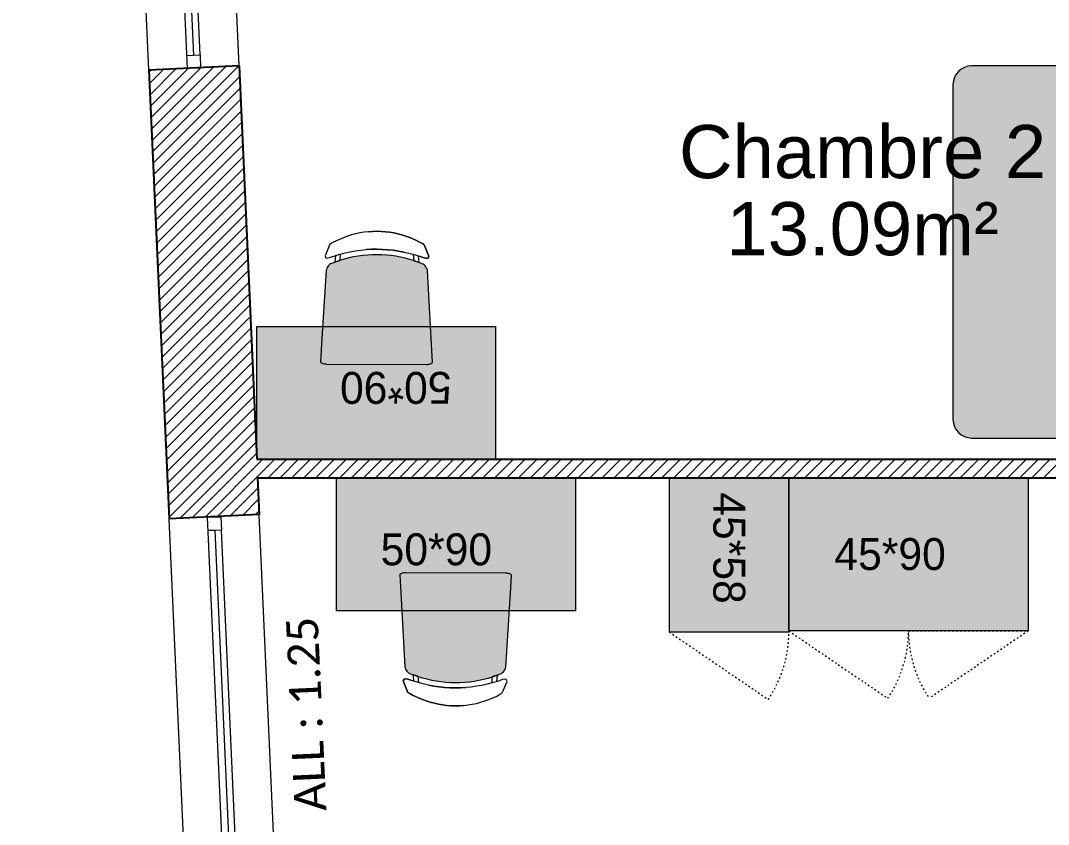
# Model space of a CAD drawing. Header units: millimetres. Extents: x -14819 to 43195, y -10328 to 20814.
# Drawn here: x 36519.5 to 36906.4, y 5732.5 to 6034.9 of the extents above; entities that cross this region are included whole.
import ezdxf
from ezdxf.enums import TextEntityAlignment as Align

# ---------------------------------------------------------------- set-up
doc = ezdxf.new("R2010")
doc.units = ezdxf.units.MM
doc.header["$PDMODE"] = 3
doc.linetypes.add('ACAD_ISO03W100', pattern=[30, 12, -18])
doc.linetypes.add('Chemin', pattern=[0.5, 0.3, -0.2])
for name, color, linetype, lineweight in [('05 - Menuiserie', 150, 'Continuous', 5), ('1_DV_BF', 21, 'Continuous', 5), ('41 - Côtes Intérieures', 71, 'Continuous', 9), ('59 - TxT', 120, 'Continuous', 0), ('DV_Furnitures', 250, 'Continuous', 5), ('DV_Hatch bedroom', 21, 'Continuous', 5), ('Menuiserie_cps', 7, 'Continuous', 15), ('Mur_coupe', 7, 'Continuous', 25), ('Mur_vu', 8, 'Continuous', 18)]:
    doc.layers.add(name, color=color, linetype=linetype, lineweight=lineweight)
doc.layers.add('10 - Hachures', color=7, linetype='Continuous', lineweight=18, true_color=0x646464)
for name, color, linetype in [('DV_Bulkhead', 40, 'Continuous'), ('DV_Text block', 20, 'Continuous'), ('DV_TEXTE', 10, 'Continuous')]:
    doc.layers.add(name, color=color, linetype=linetype)
doc.layers.add('DV_Surface', color=241, linetype='Continuous', plot=False)
doc.styles.add('CR_Cot', font='simplex.shx', dxfattribs={"width": 0.8})
doc.styles.add('Legend', font='calibri.ttf')
doc.styles.get("Standard").update_dxf_attribs({"font": 'arial.ttf'})
doc.dimstyles.get("Standard").update_dxf_attribs({"dimtxt": 14, "dimasz": 14, "dimexe": 0.18, "dimexo": 0.0625, "dimgap": 5, "dimtad": 0, "dimtoh": 1, "dimdec": 0, "dimzin": 0, "dimdsep": 46, "dimtxsty": 'CR_Cot', "dimblk": 'CLOSEDBLANK', "dimcen": 0, "dimse1": 1, "dimse2": 1, "dimadec": 0, "dimazin": 0, "dimtfac": 1, "dimtdec": 0, "dimtofl": 0, "dimtmove": 0, "dimatfit": 3, "dimfxl": 1, "dimtolj": 1, "dimtzin": 0, "dimarcsym": 0})

# ---------------------------------------------------------------- blocks, each defined once
blk = doc.blocks.new('Fenetre_159')
blk.add_lwpolyline([(0.05, 0.05), (0.05, 0), (0, 0), (0, 0.05), (1.59, 0.05), (1.59, 0), (1.54, 0), (1.54, 0.05), (1.54, 0.025), (0.05, 0.025), (0.05, 0), (1.54, 0)])
blk = doc.blocks.new('_ClosedBlank')
at = {"color": 0, "linetype": 'ByBlock', "lineweight": -2}
for p, q in [((-1, 0.1666666666666667), (0, 0)), ((-1, 0.1666666666666667), (-1, -0.1666666666666667)), ((0, 0), (-1, -0.1666666666666667))]:
    blk.add_line(p, q, dxfattribs=at)
blk = doc.blocks.new('*D678')
at = {"layer": '41 - Côtes Intérieures', "color": 0, "lineweight": -2, "transparency": 16777216}
for p, q in [((37038.83367776783, 6101.841927371271), (37038.83367776783, 6011.975260704598)), ((37038.83367776783, 5883.841927371257), (37038.83367776783, 5973.708594037931))]:
    blk.add_line(p, q, dxfattribs=at)
at = {"layer": 'Defpoints', "color": 0, "transparency": 16777216}
for p in [(37038.83367776783, 6115.841927371271), (37060.44082111306, 6115.841927371271), (7060.440821113063, 5869.841927371252)]:
    blk.add_point(p, dxfattribs=at)
at = {"layer": '41 - Côtes Intérieures', "color": 0, "lineweight": -2, "transparency": 16777216, "xscale": 14, "yscale": 14, "zscale": 14}
for p, rotation in [((37038.83367776783, 6115.841927371271), 90), ((37038.83367776783, 5869.841927371257), 270)]:
    blk.add_blockref('_ClosedBlank', p, dxfattribs=dict(at, rotation=rotation))
at = {"layer": '41 - Côtes Intérieures', "color": 0, "transparency": 16777216, "insert": (37038.83367776783, 5992.841927371253), "char_height": 14, "attachment_point": 5, "rotation": 90, "style": 'CR_Cot'}
blk.add_mtext('\\A1;246', dxfattribs=at)
blk = doc.blocks.new('*U1039')
at = {"layer": 'DV_Hatch bedroom', "lineweight": 5}
h = blk.add_hatch(color=256, dxfattribs=at)
h.dxf.hatch_style = 1
edge = h.paths.add_edge_path()
edge.add_line((847.0545730124411, 46.8790673133517), (973.0545730124993, 46.87906731335106))
edge.add_arc((973.0545730124982, 53.87906731335104), 6.999999999999986, 270.0000000000093, 360.0000000000093)
edge.add_line((980.0545730124982, 53.87906731335217), (980.0545730124993, 229.8790673133511))
edge.add_arc((973.0545730124993, 229.8790673133511), 7, 0, 90)
edge.add_line((973.0545730124993, 236.8790673133511), (847.0545730124411, 236.8790673133517))
edge.add_arc((847.0545730124411, 229.8790673133517), 7, 90, 180)
edge.add_line((840.0545730124411, 229.8790673133517), (840.0545730124702, 53.87906731335167))
edge.add_arc((847.0545730124556, 53.87906731333713), 6.999999999985448, 179.999999999881, 269.9999999998809)
blk.add_line((918.2462938805376, 184.489697468094), (980.0545730124842, 141.7499297646371))
at = {"lineweight": 5}
blk.add_lwpolyline([(847.0545730124411, 46.8790673133517), (973.0545730124993, 46.87906731335106, 0.414213562373095), (980.0545730124982, 53.87906731335217), (980.0545730124993, 229.8790673133511, 0.414213562373095), (973.0545730124993, 236.8790673133511), (847.0545730124411, 236.8790673133517, 0.414213562373095), (840.0545730124411, 229.8790673133517), (840.0545730124702, 53.87906731335167, 0.414213562373095)], format="xyb", close=True, dxfattribs=at)
for points in [[(905.3683561002839, 225.2217188280365, -0.2633679393279821), (907.9770330702759, 226.9753276646752, -0.4948180484598251), (907.1210273014763, 228.7246963953308, -0.04922472348789158), (905.4717659369779, 228.8874596463696, -0.03683084260954966), (903.2651580663354, 228.7246964197284, -0.03189269194542133), (899.7205384567915, 227.9654047970259, 0.03578199607401519), (896.5552046842672, 227.3130398309832, 0.03294125849781754), (888.1867818383805, 226.7611082270093, 0.02656446386720497), (877.8055799286155, 227.3130398442285, 0.01790541905001343), (874.3042478836688, 227.8137404525048, -0.03339746363846834), (872.4181668921246, 228.0241061609284, -0.03203962982273088), (868.9571294261128, 227.9557394629983, 0.01844195161642952), (862.9537565284509, 227.6738044592563, 0.01083729358170642), (856.9091672738382, 227.7440769732297, 0.01462385272245969), (852.4377297810624, 228.0241061577784, 0.1112493707537801), (850.3333611330277, 228.7060391741703, -0.1537083427636597), (848.7571239238023, 229.0749981053281, -0.07644441892143763), (848.0630549980906, 228.9141800132316, -0.2155122933443702), (847.8807883263454, 228.7246963956322, -0.5858582351204265), (848.1292847922647, 228.4404865001897, 0.3634893061673001), (848.5818604634081, 228.1992570112837, 0.1917162677867557), (848.5872102849592, 227.1226441807828, -0.1296753019069136), (848.4065970090402, 225.5720205045741, -0.01735020625383131), (848.686574342908, 224.0036410649005, 0.01932564943837371), (848.9323873860957, 222.5944955663354, 0.01881751619375909), (849.5497265909901, 216.2121665034541, 0.02182809792489678), (849.6334595361643, 210.6843825903242, 0.006204154589775439), (849.5041335490533, 207.5249861236883)], [(971.5639007883732, 225.2217188280365, -0.2633679393279821), (974.1725777576958, 226.9753276646752, -0.4948180484598251), (973.3165719888962, 228.7246963953308, -0.04922472348789158), (971.6673106243978, 228.8874596463696, -0.03683084260954966), (969.4607027537552, 228.7246964197284, -0.03189269194542133), (965.9160831448808, 227.9654047970259, 0.03578199607401519), (962.7507493723565, 227.3130398309832, 0.03294125849781754), (954.3823265257713, 226.7611082270093, 0.02656446386720497), (944.0011246160354, 227.3130398442285, 0.01790541905001343), (940.4997925710887, 227.8137404525048, -0.03339746363846834), (938.6137115795156, 228.0241061609284, -0.03203962982273088), (935.1526741135327, 227.9557394629983, 0.01844195161642952), (929.1493012165402, 227.6738044592562, 0.01083729358170642), (923.104711961229, 227.7440769732296, 0.01462385272245969), (918.6332744684823, 228.0241061577784, 0.1112493707537801), (916.5289058204476, 228.7060391741703, -0.1537083427636597), (914.9526686112222, 229.0749981053281, -0.07644441892143763), (914.2585996861799, 228.9141800132316, -0.2155122933443702), (914.0763330137653, 228.7246963956321, -0.5858582351204265), (914.3248294796555, 228.4404865001897, 0.3634893061673001), (914.777405150828, 228.1992570112837, 0.1917162677867557), (914.78275497235, 227.1226441807827, -0.1296753019069136), (914.602141696431, 225.5720205045741, -0.01735020625383131), (914.8821190303279, 224.0036410649004, 0.01932564943837371), (915.1279320735156, 222.5944955663353, 0.01881751619375909), (915.7452712783809, 216.2121665034541, 0.02182809792489678), (915.8290042235842, 210.6843825903241, 0.006204154589775439), (915.6996782364732, 207.5249861236883)], [(905.3821642952756, 225.2493165864883, 0.02720052596380178), (905.6534674337435, 220.2659127701074, 0.04228118821179057), (905.3821642950772, 217.0633283145701, 0.01096989076681684), (904.6966161317835, 213.5171196919619, -0.01829888933846005), (904.3167570455827, 211.384972637756, -0.02330510151275126), (903.7841157889214, 205.6811226099339, -0.07304093550846792), (903.9662118285424, 203.853578122752), (905.8941464889826, 196.1470327355358), (906.5952186257377, 193.3446454118796, 0.5102284766733299), (906.5061108704812, 193.2385224183398, 0.02357138925158921), (904.141493518841, 193.5197962714099, 0.03449399454918334), (901.2682429151183, 194.2061698739515, -0.04782509247492186), (899.1811760778639, 194.6463731578264, -0.07866928644767605), (894.9264035725862, 194.455973775416, 0.06251002766426882), (889.5943335380282, 194.0452488214264, 0.008153125244442654), (885.3275830520514, 194.3199201640452, -0.008761567463115363), (881.3567865564544, 194.5706881959708, -0.007152706387293638), (872.3834470824821, 194.8511197487298, -0.005484417438345482), (860.6752767485619, 194.920989935312, -0.01434509528684024), (854.4462172474786, 194.7110573887998, -0.04057962453357574), (852.2624663708064, 194.3955373660601, -0.06298072340015308), (851.2662438473926, 194.0314334307953, 0.04830882339729094), (849.9839864382536, 193.5197962617604, 0.03973043077202874), (848.7152400967213, 193.2577264246464, 0.3660599915518933), (848.5818604630671, 193.3446454117371, 0.1170135263030279), (848.5331882938883, 194.1762209917563, -0.02834082451983052), (848.9323873733603, 197.5482263182833, -0.00196306063033392), (849.5041337291227, 207.5249890699412)], [(853.4893288227009, 228.199257017777, 0.08815313258354429), (856.7121124843682, 227.8685065755373, 0.08815313105263654), (859.6236780436475, 226.4477616381262, 0.07754712079217571), (861.6439934556033, 224.4306272273409, 0.07754712039776804), (862.9537569792998, 221.8938921235535)], [(861.1414160195125, 227.6673687752629, 0.02784216268372947), (863.3610483190741, 226.676805969765, 0.04868500734447086), (864.5311464003798, 225.922322279381, 0.0236664622803414), (867.1373185968686, 223.6488104070246, 0.03122341866597448), (868.9128244284307, 221.7187544445097, 0.04680097286292319), (869.3895719419801, 221.0032485341803, 0.02319083180261139), (870.1396869615454, 219.4418196691365)], [(971.5777089826955, 225.2493165864882, 0.02720052596380178), (971.8490121211634, 220.2659127701073, 0.04228118821179057), (971.5777089831665, 217.0633283145701, 0.01096989076681684), (970.8921608191743, 213.5171196919619, -0.01829888933846005), (970.5123017329735, 211.384972637756, -0.02330510151275126), (969.9796604770107, 205.6811226099338, -0.07304093550846792), (970.1617565159623, 203.853578122752), (972.0896911763734, 196.1470327355358), (972.790763313827, 193.3446454118796, 0.5102284766733299), (972.7016555579011, 193.2385224183398, 0.02357138925158921), (970.3370382062609, 193.5197962714099, 0.03449399454918334), (967.4637876025382, 194.2061698739515, -0.04782509247492186), (965.3767207659532, 194.6463731578264, -0.07866928644767605), (961.1219482606755, 194.455973775416, 0.06251002766426882), (955.7898782261175, 194.0452488214264, 0.008153125244442654), (951.5231277394422, 194.3199201640451, -0.008761567463115363), (947.5523312438451, 194.5706881959708, -0.007152706387293638), (938.578991769902, 194.8511197487298, -0.005484417438345482), (926.8708214359818, 194.920989935312, -0.01434509528684024), (920.6417619348985, 194.7110573887998, -0.04057962453357574), (918.4580110582262, 194.39553736606, -0.06298072340015308), (917.4617885354819, 194.0314334307952, 0.04830882339729094), (916.1795311256444, 193.5197962617603, 0.03973043077202874), (914.9107847841121, 193.2577264246464, 0.3660599915518933), (914.777405150487, 193.3446454117371, 0.1170135263030279), (914.7287329813082, 194.1762209917563, -0.02834082451983052), (915.127932060751, 197.5482263182832, -0.00196306063033392), (915.699678417212, 207.5249890699412)], [(919.6848735101208, 228.1992570177769, 0.08815313258354429), (922.9076571717881, 227.8685065755372, 0.08815313105263654), (925.8192227310674, 226.4477616381262, 0.07754712079217571), (927.8395381430232, 224.4306272273409, 0.07754712039776804), (929.1493016667197, 221.8938921235535)], [(927.3369607069033, 227.6673687752628, 0.02784216268372947), (929.5565930064649, 226.676805969765, 0.04868500734447086), (930.7266910877997, 225.9223222793809, 0.0236664622803414), (933.3328632849579, 223.6488104070245, 0.03122341866597448), (935.1083691158506, 221.7187544445096, 0.04680097286292319), (935.5851166293709, 221.0032485341802, 0.02319083180261139), (936.3352316489362, 219.4418196691365)], [(964.5532159879575, 214.8879501579025, 0.04752548586146815), (965.0290303518916, 217.3192487666001, 0.04752548618143519), (965.9553602626526, 219.6169705283506, 0.07737942892073026), (968.3315573673258, 222.8579054911097, 0.07737943067710795), (971.5805703186841, 225.2230455089226)], [(968.9348939916772, 215.7636912732426, 0.06416370225428163), (968.6558241250509, 217.9294090514471, 0.08212666593292359), (968.9348939912383, 219.6169705485002, 0.01324356746446535), (969.2873927803547, 220.570030933041, 0.01544823599055244), (969.6359661409547, 221.3684527683976, 0.07031174885933875), (970.3923934962933, 222.5156781262553, 0.05368994615919214), (971.7183544497585, 223.7268959661978)], [(919.3343466867876, 194.5706882661934, 0.01610775154444899), (922.966761767758, 197.0189970967258, 0.02459882714006518), (925.4686776399045, 198.4239675481022, 0.009477214576710857), (930.0455829966608, 200.5984661919819, 0.01593728168136005), (932.8299075405918, 201.7517942020841, 0.07252085216165431), (934.3550093152222, 202.0865104087179, 0.03333927934972582), (937.7373759729674, 202.1020827344036)], [(896.931980910619, 194.7129362559401, 0.009729473561467566), (894.3850253306437, 195.5559074012778, 0.00972947539273279), (891.8727952789995, 196.4973344058818, 0.007970500716486365), (889.8432678061699, 197.3409433108768, 0.00797050084477468), (887.8416624948946, 198.2488165967418)], [(963.1275255987083, 194.7129362559401, 0.009729473561467566), (960.5805700180345, 195.5559074012778, 0.00972947539273279), (958.0683399663903, 196.4973344058818, 0.007970500716486365), (956.0388124935898, 197.3409433108767, 0.00797050084477468), (954.0372071823145, 198.2488165967418)]]:
    blk.add_lwpolyline(points, format="xyb")
blk.add_open_spline([(840.0545730124703, 184.4896974679901), (866.1184799685432, 184.4896974679899), (892.182386924616, 184.4896974679897), (918.2462938806889, 184.4896974679895), (924.5768245326177, 173.4790951311314), (925.497814456202, 164.7262032753331), (924.1338798156622, 155.1852046161437), (924.3084835971617, 142.1711438209247)], degree=3, knots=[0, 0, 0, 0, 1, 1, 1, 2, 3, 3, 3, 3])
blk.add_open_spline([(924.3084835971617, 142.1711438209247), (940.8985822635999, 144.8984500248942), (954.0646666506357, 147.5254407198644), (980.0545730124842, 141.7499297646371), (980.0545730126324, 141.7499297651568)], degree=3)
blk = doc.blocks.new('*U1083')
at = {"layer": 'DV_Hatch bedroom', "lineweight": 5}
h = blk.add_hatch(color=256, dxfattribs=at)
h.dxf.hatch_style = 1
h.paths.add_polyline_path([(19.61027763474226, -0.0542759895324707), (19.98892968593668, -0.1245364546775818), (20.3581279672801, -0.2340421080589294), (20.6371476972688, -0.3582432866096497), (20.88459419305968, -0.5371570587158203), (20.98550651024584, -0.677722692489624), (21.02705864085215, -0.8456394076347351), (20.66434089860127, -7.56663978099823), (19.03446144736267, -35.35367920994736), (18.90031995712002, -35.82273945212341), (18.70788195994214, -36.27109453082062), (18.46023406618292, -36.69154867529846), (18.16135202093551, -37.07735314965225), (17.81603207953617, -37.42231577634789), (17.4298179075638, -37.72089928388573), (15.76532187503767, -38.37602436542488), (14.07621501069548, -38.96496444940544), (12.36513786568526, -39.48680162429787), (10.63475859013784, -39.94071930646874), (8.887779646430545, -40.32601118087746), (7.126926620411041, -40.64207375049568), (5.354948594357438, -40.8884137868879), (3.574611806669736, -41.06464833021141), (1.788694989882742, -41.17050170898415), (-1.417328826391895e-05, -41.20580852031685), (-1.788723334782617, -41.17050170898415), (-3.574640151569156, -41.06464833021141), (-5.354976939256858, -40.8884137868879), (-7.126954965310915, -40.64207375049568), (-8.887807991329964, -40.32601118087746), (-10.63478693503725, -39.94071930646874), (-12.36516621058468, -39.48680162429787), (-14.0762433555949, -38.96496444940544), (-15.765350219938, -38.37602436542488), (-17.42984625246322, -37.72089928388573), (-17.8160604244365, -37.42231577634789), (-18.16138036583493, -37.07735314965225), (-18.46026241108279, -36.69154867529846), (-18.70791030484202, -36.27109453082062), (-18.90034830202035, -35.82273945212341), (-19.03448979226209, -35.35367920994736), (-20.66436924350023, -7.56663978099823), (-21.02708698575157, -0.8456394076347351), (-21.00243587434011, -0.7196366786956787), (-20.94375447350808, -0.6054133176803589), (-20.85564957531574, -0.5119338631629944), (-20.62044807604366, -0.3487631678581238), (-20.35812647544412, -0.2340331673622131), (-19.98892968593668, -0.1245275139808655), (-19.61027763474272, -0.05426704883575439), (-19.217287539989, -0.01296401023864746), (-18.8223699920793, 0.0008270144462585449), (-18.72592721796877, 4.470348358154297e-06), (18.72592721796877, -4.470348358154297e-06), (18.82237148391573, 0.0008180737495422363), (19.21728903182498, -0.01297146081924438)])
h.paths.add_polyline_path([(2.021842416349728, -43.22438836097695), (4.040197664162633, -43.09443831443787)])
h.paths.add_polyline_path([(-1.417244925505656e-05, -43.27704608440399), (2.021842416349728, -43.22438836097695)])
at = {"lineweight": 5}
for p, q in [((-15.86564790035914, -38.33868205547333), (-14.884398207412, -38.69251310825348)), ((-15.6317860705401, -40.79990535974503), (-15.86564790035914, -38.33868205547333)), ((-15.86564790035959, -38.3386820554731), (-14.88439820741246, -38.69251310825325)), ((-15.63178607054056, -40.7999053597448), (-15.86564790035959, -38.3386820554731)), ((14.88436986251349, -38.69251310825348), (15.86561955545972, -38.33868205547333)), ((14.88436986251304, -38.69251310825325), (15.86561955545926, -38.3386820554731)), ((15.86561955545972, -38.33868205547333), (15.63186662972862, -40.79994559288025)), ((15.86561955545926, -38.3386820554731), (15.63186662972817, -40.79994559288002)), ((-19.54310469879943, -40.71474969387054), (-19.2417581391453, -39.98974859714508)), ((-19.54310469879988, -40.71474969387032), (-19.24175813914576, -39.98974859714485)), ((-17.7591304400155, -45.05965411663055), (-19.54310469879943, -40.71474969387054)), ((-17.75913044001595, -45.05965411663033), (-19.54310469879988, -40.71474969387032)), ((-19.2417581391453, -39.98974859714508), (-18.99247071673449, -39.85874950885773)), ((-19.24175813914576, -39.98974859714485), (-18.99247071673494, -39.8587495088575)), ((-18.99247071673449, -39.85874950885773), (-17.82373144930102, -40.05081355571747)), ((-18.99247071673494, -39.8587495088575), (-17.82373144930148, -40.05081355571724)), ((-17.82373144930102, -40.05081355571747), (-15.91194705568773, -40.71017503738403)), ((-17.82373144930148, -40.05081355571724), (-15.91194705568819, -40.71017503738381)), ((-15.91194705568773, -40.71017503738403), (-13.97628730580186, -41.29593223333359)), ((-15.91194705568819, -40.71017503738381), (-13.97628730580232, -41.29593223333336)), ((-14.884398207412, -38.69251310825348), (-13.8952462548948, -39.02367353439331)), ((-14.88439820741246, -38.69251310825325), (-13.89524625489526, -39.02367353439308)), ((-13.97628730580186, -41.29593223333359), (-12.01959116509101, -41.80722683668137)), ((-13.97628730580232, -41.29593223333336), (-12.01959116509147, -41.80722683668114)), ((-13.8952462548948, -39.02367353439331), (-13.67136182964691, -41.38088971376419)), ((-13.89524625489526, -39.02367353439308), (-13.67136182964737, -41.38088971376396)), ((-12.01959116509101, -41.80722683668137), (-10.04472967349079, -42.24330931901932)), ((-12.01959116509147, -41.80722683668114), (-10.04472967349125, -42.24330931901909)), ((-10.04472967349079, -42.24330931901932), (-8.054599978081342, -42.60353744029999)), ((-10.04472967349125, -42.24330931901909), (-8.054599978081797, -42.60353744029976)), ((10.04470132859183, -42.24330931901932), (12.01956282019205, -41.80722683668137)), ((12.01956282019205, -41.80722683668137), (13.97625896090335, -41.29593223333359)), ((13.67133348474749, -41.38088971376419), (13.89521790999629, -39.02367353439331)), ((13.67133348474704, -41.38088971376396), (13.89521790999584, -39.02367353439308)), ((13.89521790999629, -39.02367353439331), (14.88436986251349, -38.69251310825348)), ((13.89521790999584, -39.02367353439308), (14.88436986251304, -38.69251310825325)), ((13.97625896090335, -41.29593223333359), (15.91191871078831, -40.71017503738403)), ((-17.49294050657249, -45.21570950746536), (-17.7591304400155, -45.05965411663055)), ((-17.49294050657295, -45.21570950746514), (-17.75913044001595, -45.05965411663033)), ((-17.07077306753331, -45.45755386352539), (-17.49294050657249, -45.21570950746536)), ((-17.07077306753376, -45.45755386352516), (-17.49294050657295, -45.21570950746514)), ((-15.6386291259771, -46.22146785259247), (-17.07077306753331, -45.45755386352539)), ((-15.63862912597756, -46.22146785259224), (-17.07077306753376, -45.45755386352516)), ((-14.17301880931268, -46.919184923172), (-15.6386291259771, -46.22146785259247)), ((-14.17301880931313, -46.91918492317177), (-15.63862912597756, -46.22146785259224)), ((-8.054599978081342, -42.60353744029999), (-6.052119365740282, -42.88738667964935)), ((-8.054599978081797, -42.60353744029976), (-6.052119365740737, -42.88738667964913)), ((-6.052119365740282, -42.88738667964935), (-4.040226009061143, -43.09443831443787)), ((-6.052119365740737, -42.88738667964913), (-4.040226009061598, -43.09443831443764)), ((-12.67700485850696, -47.54924476146698), (-14.17301880931268, -46.919184923172)), ((-12.67700485850742, -47.54924476146675), (-14.17301880931313, -46.91918492317177)), ((-11.15371789310052, -48.110331594944), (-12.67700485850696, -47.54924476146698)), ((-11.15371789310097, -48.11033159494377), (-12.67700485850742, -47.54924476146675)), ((-9.606342238758543, -48.60127121210098), (-11.15371789310052, -48.110331594944)), ((-9.606342238758998, -48.60127121210076), (-11.15371789310097, -48.11033159494377)), ((-8.038113689518696, -49.02103543281555), (-9.606342238758543, -48.60127121210098)), ((-8.03811368951915, -49.02103543281532), (-9.606342238758998, -48.60127121210076)), ((-6.45231279452014, -49.36874806880951), (-8.038113689518696, -49.02103543281555)), ((-6.452312794520594, -49.36874806880928), (-8.03811368951915, -49.02103543281532)), ((-4.852254415149901, -49.64368343353271), (-6.45231279452014, -49.36874806880951)), ((-4.852254415150355, -49.64368343353249), (-6.452312794520594, -49.36874806880928)), ((-3.241285114326956, -49.84526336193085), (-4.852254415149901, -49.64368343353271)), ((-3.241285114327411, -49.84526336193062), (-4.852254415150355, -49.64368343353249))]:
    blk.add_line(p, q, dxfattribs=at)
for points in [[(6.052091020841317, -42.88738667964913), (8.054571633181922, -42.60353744029976), (10.04470132859137, -42.24330931901909), (8.054571633182377, -42.60353744029999)], [(15.91191871078786, -40.71017503738381), (17.82370310440206, -40.05081355571724), (18.99244237183552, -39.8587495088575), (19.24172979424588, -39.98974859714485), (19.54315989676138, -40.7146945595739), (19.24172979424634, -39.98974859714508), (18.99244237183598, -39.85874950885773), (17.82370310440251, -40.05081355571747)], [(19.54315989676138, -40.7146945595739), (17.75910209511653, -45.05965411663033), (17.49291216167353, -45.21570950746514), (17.75910209511699, -45.05965411663055)], [(-4.040226009061598, -43.09443831443764), (-2.021870761249602, -43.22438836097695), (-1.417244970980391e-05, -43.27704608440376), (2.021842416349728, -43.22438836097695), (4.040197664162179, -43.09443831443764), (6.052091020841317, -42.88738667964913), (4.040197664162633, -43.09443831443787), (2.021842416350182, -43.22438836097717), (-1.417244925505656e-05, -43.27704608440399), (-2.021870761249147, -43.22438836097717)], [(17.07045232261976, -45.45771926641441), (15.9920452657318, -46.04069292545296), (14.89412647523545, -46.58612161874748), (15.99204526573226, -46.04069292545319)], [(17.49291216167353, -45.21570950746514), (17.0708252818215, -45.45750916004158), (17.07045232261976, -45.45771926641441), (17.07082528182195, -45.45750916004181)], [(6.263619307729869, -49.40507560968376), (4.709619525002608, -49.66453760862328), (3.145624808623097, -49.85487759113289), (1.574715615118976, -49.97572153806664), (-1.417244925505656e-05, -50.02683252096153), (-1.622774391961912, -49.97306764125801), (-3.241285114327411, -49.84526336193062), (-1.622774391961457, -49.97306764125824), (-1.417244880030921e-05, -50.02683252096176), (1.57471561511943, -49.97572153806686), (3.145624808623552, -49.85487759113312), (4.709619525003063, -49.6645376086235)], [(10.83518313566606, -48.21774363517738), (9.329420031321433, -48.68096560239769), (7.804564399511264, -49.0770027041433), (6.263619307729869, -49.40507560968376), (7.804564399511719, -49.07700270414352), (9.329420031321888, -48.68096560239792)], [(14.89412647523545, -46.58612161874748), (13.77800429201147, -47.09335416555382), (13.7776119389307, -47.09352403879143), (12.31888794097108, -47.68824875354744), (10.83518313566606, -48.21774363517738), (12.31888794097154, -47.68824875354767), (13.77761193893116, -47.09352403879166), (13.77800429201193, -47.09335416555405)]]:
    blk.add_lwpolyline(points, close=True, dxfattribs=at)
blk.add_lwpolyline([(10.04470132859137, -42.24330931901909), (12.0195628201916, -41.80722683668114), (13.9762589609029, -41.29593223333336), (15.91191871078786, -40.71017503738381)], dxfattribs=at)
blk.add_polyline3d([(19.61027763474272, -0.05427598953269808, 0), (19.98892968593714, -0.1245364546778092, 0), (20.35812796728055, -0.2340421080591568, 0), (20.63714769726926, -0.358243286609877, 0), (20.88459419306014, -0.5371570587160477, 0), (20.9855065102463, -0.6777226924898514, 0), (21.0270586408526, -0.8456394076349625, 0), (20.66434089860172, -7.566639780998457, 0), (19.03446144736313, -35.35367920994759, 0), (18.90031995712047, -35.82273945212364, 0), (18.7078819599426, -36.27109453082085, 0), (18.46023406618338, -36.69154867529869, 0), (18.16135202093596, -37.07735314965248, 0), (17.81603207953663, -37.42231577634811, 0), (17.42981790756426, -37.72089928388596, 0), (15.76532187503813, -38.37602436542511, 0), (14.07621501069593, -38.96496444940567, 0), (12.36513786568571, -39.4868016242981, 0), (10.63475859013829, -39.94071930646896, 0), (8.887779646431, -40.32601118087769, 0), (7.126926620411496, -40.64207375049591, 0), (5.354948594357893, -40.88841378688812, 0), (3.574611806670191, -41.06464833021164, 0), (1.788694989883197, -41.17050170898438, 0), (-1.41732878091716e-05, -41.20580852031708, 0), (-1.788723334782162, -41.17050170898438, 0), (-3.574640151568701, -41.06464833021164, 0), (-5.354976939256403, -40.88841378688812, 0), (-7.12695496531046, -40.64207375049591, 0), (-8.88780799132951, -40.32601118087769, 0), (-10.6347869350368, -39.94071930646896, 0), (-12.36516621058422, -39.4868016242981, 0), (-14.07624335559444, -38.96496444940567, 0), (-15.76535021993755, -38.37602436542511, 0), (-17.42984625246277, -37.72089928388596, 0), (-17.81606042443605, -37.42231577634811, 0), (-18.16138036583448, -37.07735314965248, 0), (-18.46026241108234, -36.69154867529869, 0), (-18.70791030484156, -36.27109453082085, 0), (-18.90034830201989, -35.82273945212364, 0), (-19.03448979226164, -35.35367920994759, 0), (-20.66436924349978, -7.566639780998457, 0), (-21.02708698575111, -0.8456394076349625, 0), (-21.00243587433965, -0.7196366786959061, 0), (-20.94375447350762, -0.6054133176805863, 0), (-20.85564957531528, -0.5119338631632218, 0), (-20.6204480760432, -0.3487631678583512, 0), (-20.35812647544367, -0.2340331673624405, 0), (-19.98892968593623, -0.1245275139810929, 0), (-19.61027763474226, -0.05426704883598177, 0), (-19.21728753998855, -0.01296401023887483, 0), (-18.82236999207885, 0.0008270144460311712, 0), (-18.72592721796832, 4.470348130780621e-06, 0), (18.72592721796923, -4.470348585527972e-06, 0), (18.82237148391619, 0.0008180737493148627, 0), (19.21728903182543, -0.01297146081947176, 0), (19.61027763474272, -0.05427598953269808, 0)], dxfattribs=at)
blk.add_polyline3d([(19.61027763474226, -0.0542759895324707, 0), (19.98892968593668, -0.1245364546775818, 0), (20.3581279672801, -0.2340421080589294, 0), (20.6371476972688, -0.3582432866096497, 0), (20.88459419305968, -0.5371570587158203, 0), (20.98550651024584, -0.677722692489624, 0), (21.02705864085215, -0.8456394076347351, 0), (20.66434089860127, -7.56663978099823, 0), (19.03446144736267, -35.35367920994736, 0), (18.90031995712002, -35.82273945212341, 0), (18.70788195994214, -36.27109453082062, 0), (18.46023406618292, -36.69154867529846, 0), (18.16135202093551, -37.07735314965225, 0), (17.81603207953617, -37.42231577634789, 0), (17.4298179075638, -37.72089928388573, 0), (15.76532187503767, -38.37602436542488, 0), (14.07621501069548, -38.96496444940544, 0), (12.36513786568526, -39.48680162429787, 0), (10.63475859013784, -39.94071930646874, 0), (8.887779646430545, -40.32601118087746, 0), (7.126926620411041, -40.64207375049568, 0), (5.354948594357438, -40.8884137868879, 0), (3.574611806669736, -41.06464833021141, 0), (1.788694989882742, -41.17050170898415, 0), (-1.417328826391895e-05, -41.20580852031685, 0), (-1.788723334782617, -41.17050170898415, 0), (-3.574640151569156, -41.06464833021141, 0), (-5.354976939256858, -40.8884137868879, 0), (-7.126954965310915, -40.64207375049568, 0), (-8.887807991329964, -40.32601118087746, 0), (-10.63478693503725, -39.94071930646874, 0), (-12.36516621058468, -39.48680162429787, 0), (-14.0762433555949, -38.96496444940544, 0), (-15.765350219938, -38.37602436542488, 0), (-17.42984625246322, -37.72089928388573, 0), (-17.8160604244365, -37.42231577634789, 0), (-18.16138036583493, -37.07735314965225, 0), (-18.46026241108279, -36.69154867529846, 0), (-18.70791030484202, -36.27109453082062, 0), (-18.90034830202035, -35.82273945212341, 0), (-19.03448979226209, -35.35367920994736, 0), (-20.66436924350023, -7.56663978099823, 0), (-21.02708698575157, -0.8456394076347351, 0), (-21.00243587434011, -0.7196366786956787, 0), (-20.94375447350808, -0.6054133176803589, 0), (-20.85564957531574, -0.5119338631629944, 0), (-20.62044807604366, -0.3487631678581238, 0), (-20.35812647544412, -0.2340331673622131, 0), (-19.98892968593668, -0.1245275139808655, 0), (-19.61027763474272, -0.05426704883575439, 0), (-19.217287539989, -0.01296401023864746, 0), (-18.8223699920793, 0.0008270144462585449, 0), (-18.72592721796877, 4.470348358154297e-06, 0), (18.72592721796877, -4.470348358154297e-06, 0), (18.82237148391573, 0.0008180737495422363, 0), (19.21728903182498, -0.01297146081924438, 0), (19.61027763474226, -0.0542759895324707, 0)], close=True, dxfattribs=at)
blk = doc.blocks.new('kdkd')
at = {"layer": 'DV_Hatch bedroom', "transparency": 33554687}
h = blk.add_hatch(color=256, dxfattribs=at)
h.dxf.hatch_style = 1
h.paths.add_polyline_path([(347.3378382290018, 26.56950613799328), (347.8378382290018, 26.56950613799327), (347.8378382290016, 27.4705676299203), (347.3378382290016, 27.4705676299203)])
at = {"layer": '1_DV_BF', "color": 18, "lineweight": 5, "true_color": 0x000000}
blk.add_lwpolyline([(347.3378382290016, 27.46779994626701), (347.8378382290016, 27.46779994626701), (347.8378382290018, 26.56950613799328), (347.3378382290018, 26.56950613799328), (347.3378382290016, 27.46779994626701)], dxfattribs=at)
at = {"layer": 'DV_TEXTE', "insert": (347.6290976968428, 27.30227017149441), "char_height": 0.12, "width": 0.5675187395583113, "attachment_point": 1, "rotation": 270}
blk.add_mtext('{\\fDM Sans|b0|i0|c0|p2;\\C10;50*90}', dxfattribs=at)
blk = doc.blocks.new('*U1038')
at = {"layer": 'DV_Hatch bedroom', "lineweight": 5}
h = blk.add_hatch(color=256, dxfattribs=at)
h.dxf.hatch_style = 1
h.paths.add_polyline_path([(-22.5, 58), (22.5, 58), (22.5, 0), (-22.5, 0)])
at = {"linetype": 'ACAD_ISO03W100', "lineweight": 5, "ltscale": 0.05}
blk.add_lwpolyline([(22.5, 58), (-14.69450451320154, 83.32920910760743, 0.1505869127939962), (-22.5, 58)], format="xyb", dxfattribs=at)
at = {"lineweight": 5}
blk.add_lwpolyline([(-22.5, 58), (22.5, 58), (22.5, 0), (-22.5, 0), (-22.5, 58)], dxfattribs=at)
at = {"layer": 'DV_Text block', "insert": (-6.045399099016834, 5.403900028354713), "char_height": 12, "width": 43.69596577703091, "attachment_point": 1, "rotation": 90}
blk.add_mtext('{\\fDM Sans|b0|i0|c0|p2;45*58}', dxfattribs=at)
blk = doc.blocks.new('A$C0be1e304')
at = {"layer": 'DV_Hatch bedroom', "lineweight": 5}
h = blk.add_hatch(color=256, dxfattribs=at)
h.dxf.hatch_style = 1
h.paths.add_polyline_path([(89.99995173182305, 25.32920910760731), (-5.684341886080801e-14, 25.32920910760731), (-5.684341886080801e-14, 82.92320587669747), (89.99995173182282, 82.92320587669747)])
at = {"lineweight": 5}
blk.add_lwpolyline([(89.99995173182305, 25.32920910760731), (-5.684341886080801e-14, 25.32920910760731), (-5.684341886080801e-14, 82.92320587669747), (89.99995173182282, 82.92320587669747), (89.99995173182305, 25.32920910760731)], dxfattribs=at)
at = {"linetype": 'ACAD_ISO03W100', "lineweight": 5, "ltscale": 0.05}
for points in [[(37.19450451320152, 2.486899575160351e-14, 0.1505869127939962), (44.99999999999994, 25.32920910760731), (-5.684341886080801e-14, 25.32920910760731)], [(52.80549548679841, -4.263256414560601e-14, -0.1505869127939962), (44.99999999999994, 25.32920910760731), (89.99999999999994, 25.32920910760731)]]:
    blk.add_lwpolyline(points, format="xyb", close=True, dxfattribs=at)
at = {"layer": 'DV_Text block', "insert": (17.09914063230025, 60.28048227916952), "char_height": 12, "width": 58.12966752958223, "attachment_point": 1}
blk.add_mtext('{\\fDM Sans|b0|i0|c0|p2;45*90}', dxfattribs=at)

msp = doc.modelspace()

# ---------------------------------------------------------------- hatches: boundary and pattern name
at = {"layer": '10 - Hachures', "lineweight": 18}
h = msp.add_hatch(dxfattribs=at)
h.set_pattern_fill('ANSI31', color=256)
h.set_pattern_definition([(45, (30000, 0), (-2.245064030267288, 2.245064030267288), [])])
h.paths.add_polyline_path([(36601.78909131965, 6017.820419667137), (36567.83445755494, 6016.253904109549), (36567.83446872707, 6016.253655622012), (36575.42271168817, 5847.47788768762), (36609.3788160788, 5849.044471093338), (36608.75835506874, 5862.841927371269), (37060.44082111306, 5862.841927371269), (37060.44082111306, 5855.841927371269), (37067.44082111306, 5855.841927371269), (37067.44082111306, 6025.841927371269), (37060.44082111306, 6025.841927371269), (37060.44082111306, 5869.841927371269), (36608.44357044591, 5869.841927371269)])

# ---------------------------------------------------------------- linework, layer by layer
at = {"layer": 'DV_Surface'}
msp.add_circle((37201.94082111306, 6032.841920625995), 1813.726961741503, dxfattribs=at)
at = {"layer": 'Mur_coupe', "flags": 128}
for points, elevation in [([(36601.78909131965, 6017.820419667137), (36567.83445755494, 6016.253904109549)], -10.30299999993076), ([(36567.83445755494, 6016.253904109549), (36575.42271168817, 5847.47788768762)], -194.9999999999999), ([(36601.78909131965, 6017.820419667137), (36608.44357044591, 5869.841927371269)], -194.9999999999999), ([(36608.75835506874, 5862.841927371269), (36609.3788160788, 5849.044471093338)], -194.9999999999999), ([(36609.3788160788, 5849.044471093338), (36575.42271168817, 5847.47788768762)], 11.10500000004322)]:
    msp.add_lwpolyline(points, dxfattribs=dict(at, elevation=elevation))
for points in [[(36608.44357044591, 5869.841927371269), (37060.44082111305, 5869.841927371269)], [(36608.75835506874, 5862.841927371269), (37060.44082111305, 5862.841927371269)]]:
    msp.add_lwpolyline(points, dxfattribs=at)
at = {"layer": 'Mur_vu', "flags": 128}
for points, elevation in [([(36567.83446872707, 6016.253655622012), (36560.69753669193, 6174.991480847118)], -389.9999999999999), ([(36601.78910249177, 6017.820171179598), (36594.65217045663, 6176.557996404706)], -205.3029999999307), ([(36616.52294436121, 5690.177441493978), (36609.38601232608, 5848.915266719086)], -183.8949999999567), ([(36582.56545568799, 5688.610794223629), (36575.42852365285, 5847.348619448735)], -183.8949999999567)]:
    msp.add_lwpolyline(points, dxfattribs=dict(at, elevation=elevation))

# ---------------------------------------------------------------- block references
at = {"layer": '05 - Menuiserie', "xscale": 100, "yscale": 100, "zscale": 100, "rotation": 92.57456286843002}
for p in [(36587.31430046011, 6017.037161888343, -10.30299999993076), (36602.04671487529, 5689.394366346342, 11.10500000004322)]:
    msp.add_blockref('Fenetre_159', p, dxfattribs=at)
at = {"layer": 'DV_Bulkhead', "xscale": 100, "yscale": 100, "zscale": 100}
for p, rotation in [((33951.49295664931, 40653.62575027166), 269.9999999999955), ((39385.27424790542, -28920.94189552911), 89.99999999999555)]:
    msp.add_blockref('kdkd', p, dxfattribs=dict(at, rotation=rotation))
at = {"layer": 'DV_Furnitures'}
for name, p, rotation in [('*U1039', (36823.56175379975, 6857.896500383758), 269.9999999999973), ('*U1038', (36786.19651580712, 5862.841927371294), 180)]:
    msp.add_blockref(name, p, dxfattribs=dict(at, rotation=rotation))
at = {"layer": 'DV_Furnitures', "xscale": -1}
for p, rotation in [((36653.4778590766, 5905.609245057273), 179.738119633609), ((36683.28934547813, 5827.07460968527), 359.738119633609)]:
    msp.add_blockref('*U1083', p, dxfattribs=dict(at, rotation=rotation))
at = {"layer": 'DV_Furnitures'}
msp.add_blockref('A$C0be1e304', (36808.69651580712, 5779.918721494571), dxfattribs=at)

# ---------------------------------------------------------------- texts
at = {"layer": '59 - TxT', "linetype": 'Continuous'}
for s, p in [('Chambre 2', (36836.42563342932, 5975.612199720951)), ('13.09m²', (36836.42563342932, 5946.612199720951))]:
    msp.add_text(s, height=20, dxfattribs=at).set_placement(p, align=Align.CENTER)
at = {"layer": 'Menuiserie_cps', "linetype": 'Chemin', "ltscale": 0.1, "style": 'Legend'}
msp.add_text('ALL : 1.25', height=12, rotation=92.57495131972625, dxfattribs=at).set_placement((36634.65481140024, 5737.665825263663, -183.8949999999567))

# ---------------------------------------------------------------- dimensions: what is measured, and where the dimension line sits
at = {"layer": '41 - Côtes Intérieures'}
dim = msp.add_linear_dim(base=(37038.83367776783, 6115.841927371271), p1=(7060.440821113059, 5869.841927371251), p2=(37060.44082111305, 6115.841927371269), angle=90, dimstyle='Standard', dxfattribs=at)
dim.commit()
dim.dimension.update_dxf_attribs({"geometry": '*D678', "text_midpoint": (37038.83367776783, 5992.841927371253)})

doc.saveas('drawing.dxf')
